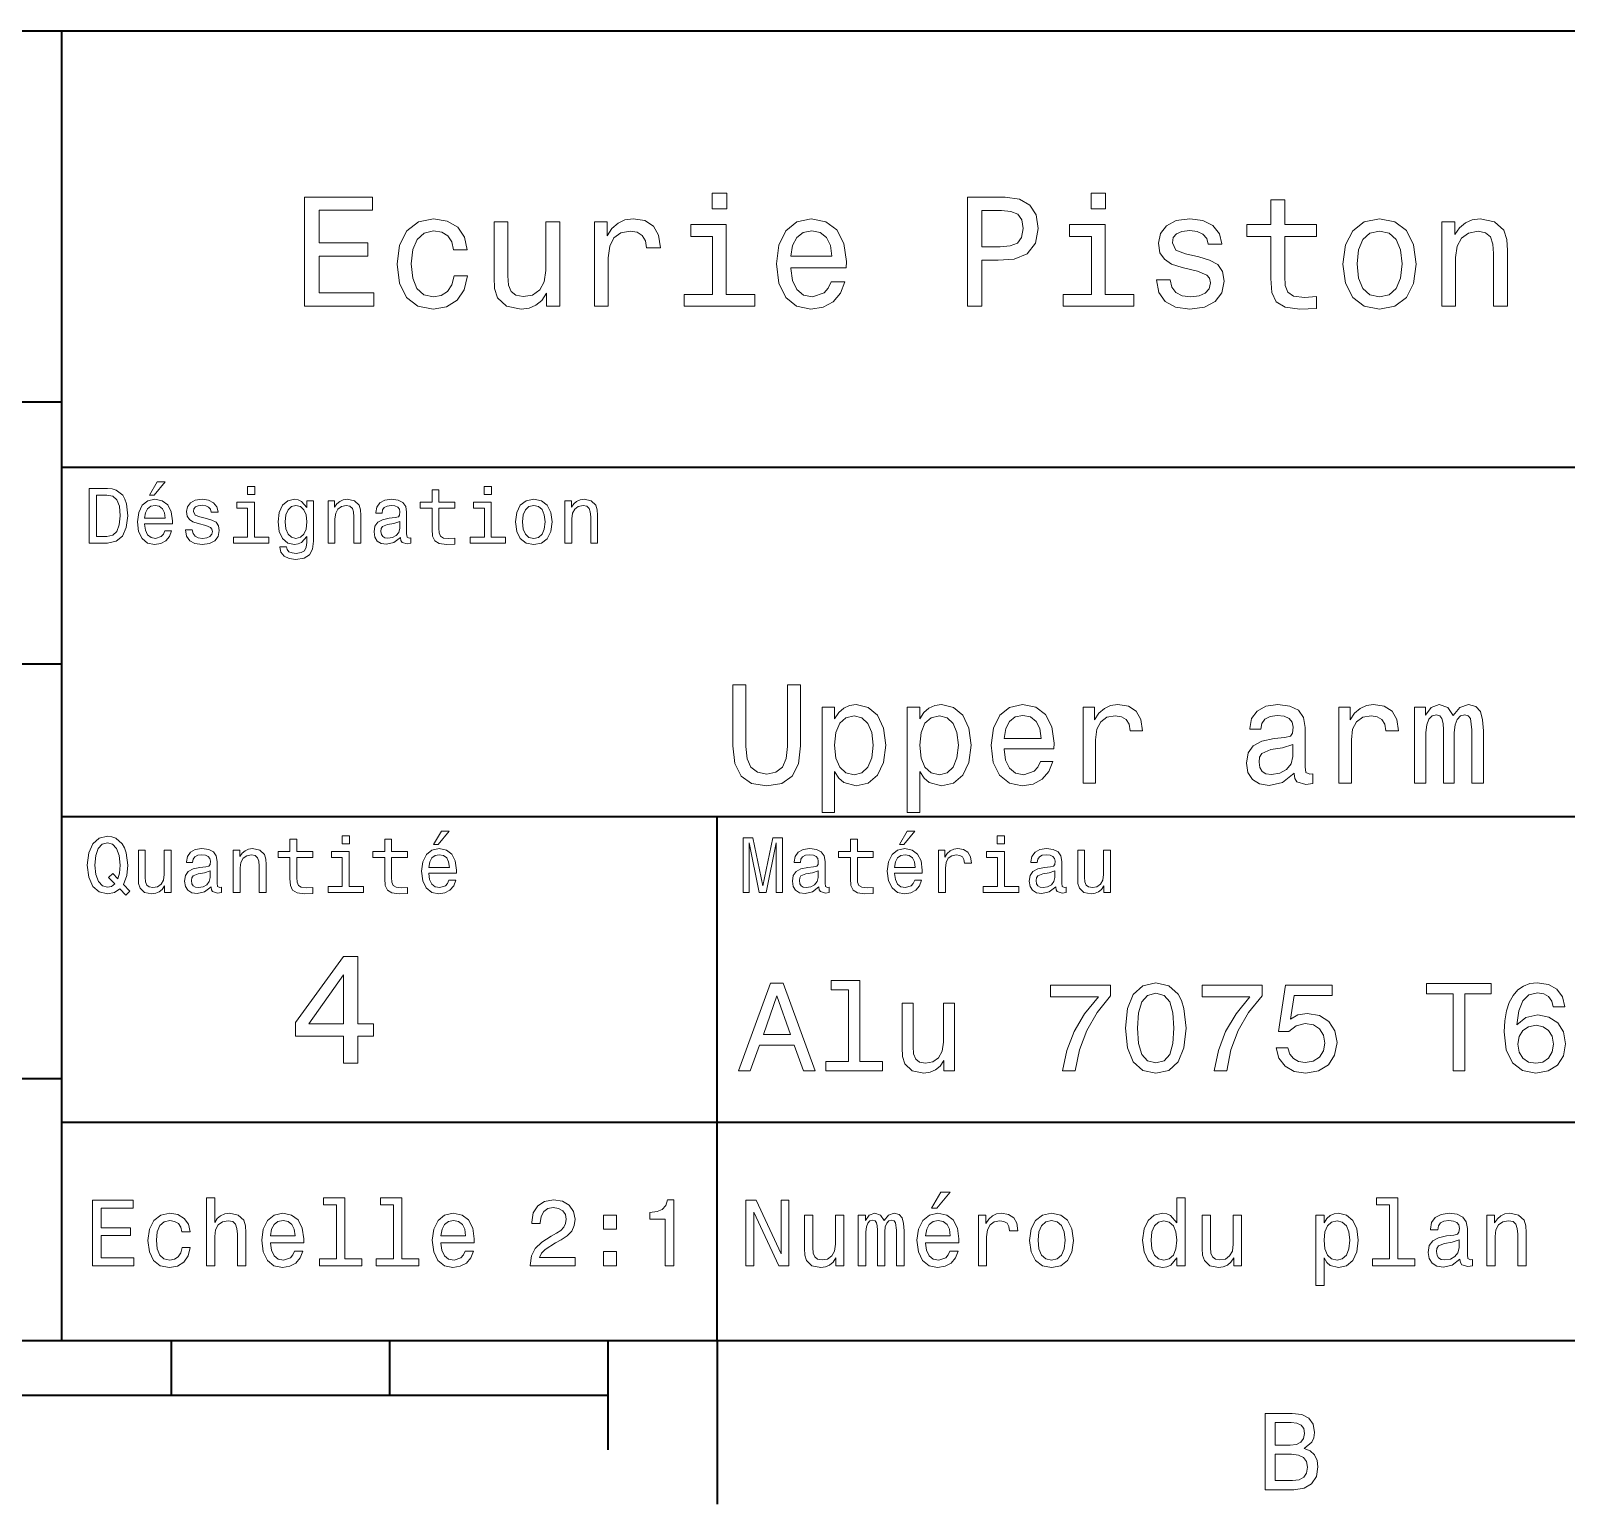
# Model space of a CAD drawing. Extents: x 0 to 420, y 0 to 297.
# Drawn here: x 283.6 to 353.9, y 2.5 to 70 of the extents above; entities that cross this region are included whole.
import ezdxf

# ---------------------------------------------------------------- set-up
doc = ezdxf.new("R2010")
doc.units = 0

msp = doc.modelspace()

# ---------------------------------------------------------------- linework, layer by layer
at = {"color": 7, "lineweight": 35}
for p, q in [((220, 70), (410, 70)), ((285, 10), (285, 70)), ((220, 53), (285, 53)), ((285, 50), (410, 50)), ((220, 41), (285, 41)), ((285, 34), (410, 34)), ((220, 22), (285, 22)), ((285, 20), (410, 20)), ((10, 10), (410, 10)), ((220, 10), (410, 10)), ((110, 7.5), (310, 7.5))]:
    msp.add_line(p, q, dxfattribs=at)
at = {"color": 7, "lineweight": 35, "ltscale": 0.35}
msp.add_line((315, 20), (315, 34), dxfattribs=at)
at = {"color": 7, "lineweight": 35, "ltscale": 0.25}
msp.add_line((315, 10), (315, 20), dxfattribs=at)
at = {"color": 7, "lineweight": 35, "ltscale": 0.0625}
for p, q in [((290, 10), (290, 7.5)), ((300, 10), (300, 7.5))]:
    msp.add_line(p, q, dxfattribs=at)
at = {"color": 7, "lineweight": 35, "ltscale": 0.125}
msp.add_line((310, 10), (310, 5), dxfattribs=at)
at = {"color": 7, "lineweight": 35, "ltscale": 0.1875}
msp.add_line((315, 10), (315, 2.5), dxfattribs=at)
at = {"color": 7, "lineweight": 13}
for points in [[(296.109497, 57.381123), (299.279541, 57.381123), (299.279541, 57.986309), (296.772339, 57.986309), (296.772339, 59.679394), (299.005768, 59.679394), (299.005768, 60.277374), (296.772339, 60.277374), (296.772339, 61.775936), (299.221893, 61.775936), (299.221893, 62.381123), (296.109497, 62.381123)], [(315.439484, 62.554031), (314.76944, 62.554031), (314.76944, 61.833572), (315.439484, 61.833572)], [(326.462524, 57.381123), (327.125366, 57.381123), (327.125366, 59.492073), (327.860229, 59.492073), (328.602295, 59.528095), (329.193085, 59.780258), (329.574921, 60.270172), (329.70462, 60.940201), (329.60376, 61.559795), (329.315552, 62.013687), (328.840057, 62.287464), (328.19165, 62.381123), (326.462524, 62.381123)], [(332.788177, 62.554031), (332.118164, 62.554031), (332.118164, 61.833572), (332.788177, 61.833572)], [(340.353027, 60.579971), (340.353027, 58.64193), (340.39624, 58.015129), (340.597992, 57.582851), (341.001434, 57.330688), (341.685883, 57.244236), (342.43515, 57.280258), (342.43515, 57.827808), (341.887604, 57.78458), (341.390503, 57.842216), (341.123932, 58.022331), (341.008636, 58.324928), (340.98703, 58.75), (340.98703, 60.579971), (342.43515, 60.579971), (342.43515, 61.120316), (340.98703, 61.120316), (340.98703, 62.251438), (340.353027, 62.251438), (340.353027, 61.120316), (339.257935, 61.120316), (339.257935, 60.579971)], [(302.932281, 59.967579), (303.559082, 59.967579), (303.429382, 60.543945), (303.119598, 60.997837), (302.636871, 61.278816), (302.010071, 61.386887), (301.318451, 61.242794), (300.792511, 60.839336), (300.46109, 60.183716), (300.345825, 59.304752), (300.453888, 58.432995), (300.778107, 57.78458), (301.289612, 57.381123), (301.988464, 57.244236), (302.608063, 57.352303), (303.09079, 57.6549), (303.42218, 58.130402), (303.566284, 58.764408), (302.96109, 58.764408), (302.853027, 58.36095), (302.651306, 58.058357), (302.363098, 57.871037), (302.010071, 57.8134), (301.570618, 57.907059), (301.253601, 58.195244), (301.059082, 58.663544), (300.994232, 59.326366), (301.059082, 59.974781), (301.260803, 60.443081), (301.585022, 60.731266), (302.010071, 60.83213), (302.384735, 60.767288), (302.66571, 60.601585), (302.853027, 60.327808)], [(307.788177, 61.25), (307.154175, 61.25), (307.154175, 59.016571), (307.082123, 58.497837), (306.873199, 58.123196), (306.548981, 57.892651), (306.123901, 57.820602), (305.785309, 57.878242), (305.569153, 58.051151), (305.446686, 58.346542), (305.417877, 58.764408), (305.417877, 61.25), (304.783875, 61.25), (304.783875, 58.706772), (304.805481, 58.195244), (304.942352, 57.770172), (305.360229, 57.381123), (306.030243, 57.244236), (306.390503, 57.294666), (306.700287, 57.424351), (306.966858, 57.647694), (307.182983, 57.971901), (307.182983, 57.381123), (307.788177, 57.381123)], [(309.380402, 57.381123), (310.014404, 57.381123), (310.014404, 59.592937), (310.079254, 60.12608), (310.273773, 60.507923), (310.59079, 60.738472), (311.015839, 60.817722), (311.332855, 60.767288), (311.570618, 60.623199), (311.714691, 60.378242), (311.765137, 60.046829), (312.406342, 60.046829), (312.319885, 60.630402), (312.082123, 61.048271), (311.685883, 61.30043), (311.145538, 61.386887), (310.778107, 61.32925), (310.46109, 61.185158), (310.180115, 60.940201), (309.956757, 60.608788), (309.956757, 61.25), (309.380402, 61.25)], [(318.371765, 59.131844), (320.907776, 59.131844), (320.914978, 59.427231), (320.799713, 60.255764), (320.482697, 60.875359), (319.978394, 61.25), (319.30835, 61.386887), (318.65274, 61.242794), (318.148407, 60.839336), (317.824219, 60.183716), (317.708923, 59.319164), (317.816986, 58.432995), (318.141205, 57.78458), (318.638336, 57.381123), (319.286743, 57.244236), (319.848694, 57.337894), (320.309784, 57.582851), (320.648407, 57.971901), (320.842926, 58.490631), (320.216125, 58.490631), (320.086456, 58.20245), (319.899139, 57.986309), (319.365997, 57.8134), (318.955322, 57.892651), (318.645538, 58.14481), (318.443787, 58.555473), (318.371765, 59.110229)], [(328.011536, 61.76873), (328.443787, 61.725502), (328.760803, 61.588615), (328.94812, 61.336452), (329.01297, 60.940201), (328.940918, 60.522331), (328.746399, 60.270172), (328.414978, 60.140488), (327.96109, 60.104465), (327.125366, 60.104465), (327.125366, 61.76873)], [(337.060516, 59.636166), (336.44812, 59.780258), (335.994232, 59.945965), (335.842926, 60.28458), (335.886169, 60.522331), (336.037476, 60.695244), (336.28241, 60.803314), (336.635437, 60.846542), (336.97406, 60.803314), (337.240631, 60.67363), (337.413544, 60.479107), (337.485596, 60.219738), (338.105194, 60.219738), (338.105194, 60.23415), (337.997131, 60.70245), (337.701721, 61.069885), (337.240631, 61.30043), (336.635437, 61.386887), (336.023041, 61.30043), (335.576355, 61.062679), (335.29538, 60.709652), (335.208923, 60.262966), (335.273773, 59.830688), (335.475494, 59.528095), (335.806915, 59.311958), (336.289612, 59.16066), (336.995667, 58.987751), (337.427948, 58.807636), (337.543213, 58.663544), (337.586456, 58.447407), (337.521606, 58.180836), (337.348694, 57.979107), (337.067719, 57.849422), (336.693085, 57.806194), (336.296814, 57.849422), (336.008636, 58.000721), (335.814117, 58.245674), (335.734863, 58.584293), (335.122467, 58.584293), (335.223328, 58.007923), (335.518738, 57.590057), (335.98703, 57.337894), (336.635437, 57.244236), (337.312683, 57.337894), (337.809814, 57.590057), (338.112396, 57.993515), (338.220459, 58.519451), (338.141205, 58.973343), (337.917877, 59.283138), (337.550415, 59.484871)], [(343.65274, 59.311958), (343.768005, 58.432995), (344.099426, 57.78458), (344.625366, 57.381123), (345.331421, 57.244236), (346.030273, 57.381123), (346.556213, 57.777374), (346.887604, 58.425793), (347.010101, 59.311958), (346.887604, 60.190922), (346.556213, 60.846542), (346.030273, 61.242794), (345.331421, 61.386887), (344.625366, 61.242794), (344.099426, 60.839336), (343.768005, 60.190922)], [(348.177246, 57.381123), (348.811249, 57.381123), (348.811249, 59.614552), (348.876099, 60.12608), (349.085022, 60.500717), (349.409241, 60.731266), (349.841492, 60.817722), (350.187317, 60.745674), (350.403473, 60.551151), (350.511536, 60.226944), (350.547546, 59.794666), (350.547546, 57.381123), (351.181549, 57.381123), (351.181549, 59.924351), (351.15274, 60.435879), (351.023071, 60.86095), (350.597992, 61.25), (349.93515, 61.386887), (349.567719, 61.336452), (349.257935, 61.199566), (348.991364, 60.969017), (348.78241, 60.659222), (348.78241, 61.25), (348.177246, 61.25)], [(315.417877, 57.914265), (315.417877, 61.120316), (313.789612, 61.120316), (313.789612, 60.579971), (314.783875, 60.579971), (314.783875, 57.914265), (313.48703, 57.914265), (313.48703, 57.381123), (316.729095, 57.381123), (316.729095, 57.914265)], [(318.371765, 59.664986), (318.451019, 60.162102), (318.645538, 60.529537), (318.940918, 60.75288), (319.329956, 60.83213), (319.711823, 60.75288), (320.007202, 60.529537), (320.187317, 60.162102), (320.252167, 59.664986)], [(332.766571, 57.914265), (332.766571, 61.120316), (331.138336, 61.120316), (331.138336, 60.579971), (332.132568, 60.579971), (332.132568, 57.914265), (330.835724, 57.914265), (330.835724, 57.381123), (334.07782, 57.381123), (334.07782, 57.914265)], [(344.301147, 59.319164), (344.365997, 59.967579), (344.567719, 60.435879), (344.891937, 60.72406), (345.331421, 60.824928), (345.763702, 60.72406), (346.087891, 60.443081), (346.289612, 59.967579), (346.361664, 59.319164), (346.289612, 58.663544), (346.087891, 58.188038), (345.763702, 57.899853), (345.331421, 57.806194), (344.891937, 57.899853), (344.567719, 58.188038), (344.365997, 58.663544)], [(289.004333, 48.728386), (289.216858, 48.728386), (289.71759, 49.340778), (289.364563, 49.340778)], [(287.080688, 49.030979), (286.248566, 49.030979), (286.248566, 46.530979), (287.080688, 46.530979), (287.473328, 46.610229), (287.765137, 46.851585), (287.945251, 47.244236), (288.010101, 47.780979), (287.952454, 48.328529), (287.880402, 48.544666), (287.779541, 48.717579), (287.487762, 48.951729), (287.296844, 49.009365)], [(287.055481, 48.731987), (287.329254, 48.677952), (287.516571, 48.512245), (287.628235, 48.216858), (287.664276, 47.780979), (287.624634, 47.359509), (287.51297, 47.064121), (287.322052, 46.887608), (287.055481, 46.829971), (286.583588, 46.829971), (286.583588, 48.731987)], [(288.784576, 47.406338), (290.052582, 47.406338), (290.056183, 47.554035), (289.998566, 47.9683), (289.840057, 48.278099), (289.587891, 48.465416), (289.252869, 48.533859), (288.925079, 48.461815), (288.672913, 48.260086), (288.510803, 47.932278), (288.453156, 47.5), (288.507202, 47.056915), (288.669312, 46.732708), (288.917877, 46.530979), (289.242065, 46.462536), (289.523041, 46.509365), (289.753601, 46.631844), (289.922913, 46.826366), (290.020172, 47.085735), (289.706787, 47.085735), (289.641937, 46.941643), (289.548279, 46.833572), (289.281708, 46.747116), (289.076355, 46.786743), (288.921478, 46.912823), (288.820618, 47.118156), (288.784576, 47.395531)], [(291.623199, 47.658501), (291.317017, 47.730545), (291.090057, 47.8134), (291.014404, 47.982708), (291.036011, 48.101585), (291.111664, 48.188038), (291.234161, 48.242073), (291.410675, 48.263687), (291.579956, 48.242073), (291.713257, 48.177231), (291.799713, 48.079971), (291.835724, 47.950287), (292.145538, 47.950287), (292.145538, 47.957493), (292.091492, 48.191643), (291.943817, 48.375359), (291.713257, 48.490635), (291.410675, 48.533859), (291.104462, 48.490635), (290.881134, 48.371758), (290.740631, 48.195244), (290.697418, 47.971901), (290.729828, 47.755764), (290.830688, 47.604465), (290.996399, 47.496399), (291.237762, 47.42075), (291.59079, 47.334293), (291.806915, 47.244236), (291.864563, 47.172188), (291.886169, 47.064121), (291.85376, 46.930836), (291.767303, 46.829971), (291.626801, 46.765129), (291.439484, 46.743515), (291.241364, 46.765129), (291.09726, 46.840778), (291, 46.963257), (290.960388, 47.132565), (290.654175, 47.132565), (290.70462, 46.844379), (290.852295, 46.635445), (291.086456, 46.509365), (291.410675, 46.462536), (291.749268, 46.509365), (291.997833, 46.635445), (292.149139, 46.837173), (292.203156, 47.100143), (292.163544, 47.327087), (292.05188, 47.481987), (291.868164, 47.582851)], [(293.824219, 49.117435), (293.489197, 49.117435), (293.489197, 48.757202), (293.824219, 48.757202)], [(296.518738, 46.617435), (296.518738, 48.465416), (296.216125, 48.465416), (296.216125, 48.152016), (295.96759, 48.4366), (295.816284, 48.508644), (295.646973, 48.533859), (295.34079, 48.461815), (295.103027, 48.260086), (294.94812, 47.935879), (294.894104, 47.5), (294.94812, 47.060516), (295.103027, 46.736309), (295.34079, 46.530979), (295.646973, 46.462536), (295.819885, 46.487751), (295.963989, 46.552593), (296.216125, 46.826366), (296.216125, 46.552593), (296.187317, 46.336456), (296.108063, 46.181557), (295.956787, 46.091499), (295.729828, 46.059078), (295.531708, 46.080692), (295.391205, 46.134727), (295.30835, 46.228386), (295.283142, 46.354465), (294.976959, 46.354465), (294.976959, 46.340057), (295.023773, 46.109509), (295.167877, 45.9366), (295.398407, 45.824928), (295.711823, 45.785301), (296.086456, 45.839336), (296.335022, 45.990635), (296.475494, 46.253601)], [(297.181549, 46.530979), (297.498566, 46.530979), (297.498566, 47.647694), (297.530975, 47.903458), (297.635437, 48.090778), (297.797546, 48.206051), (298.013702, 48.249279), (298.186584, 48.213257), (298.294678, 48.115993), (298.348694, 47.953888), (298.366699, 47.737751), (298.366699, 46.530979), (298.683716, 46.530979), (298.683716, 47.802593), (298.669312, 48.058357), (298.604462, 48.270893), (298.391937, 48.465416), (298.060516, 48.533859), (297.876801, 48.508644), (297.721893, 48.440201), (297.588623, 48.324928), (297.484161, 48.170029), (297.484161, 48.465416), (297.181549, 48.465416)], [(300.499268, 46.783142), (300.499268, 46.772335), (300.517303, 46.649857), (300.57132, 46.5634), (300.798279, 46.494957), (300.974792, 46.523773), (300.974792, 46.76873), (300.899139, 46.757923), (300.798279, 46.804756), (300.780273, 46.948845), (300.780273, 47.950287), (300.73703, 48.206051), (300.610962, 48.386166), (300.391205, 48.494236), (300.081421, 48.533859), (299.778809, 48.490635), (299.555481, 48.368156), (299.414978, 48.177231), (299.368164, 47.925072), (299.368164, 47.903458), (299.65274, 47.903458), (299.677948, 48.054756), (299.757202, 48.162823), (299.886902, 48.227665), (300.070618, 48.25288), (300.247131, 48.234871), (300.373199, 48.180836), (300.448853, 48.087173), (300.47406, 47.957493), (300.459656, 47.806194), (300.402008, 47.730545), (300.257935, 47.694523), (299.987762, 47.665707), (299.677948, 47.600864), (299.458221, 47.485592), (299.328522, 47.305473), (299.28891, 47.038906), (299.324921, 46.801151), (299.436584, 46.624638), (299.616699, 46.512966), (299.865265, 46.473343), (300.200287, 46.548992)], [(301.943817, 48.130402), (301.943817, 47.161381), (301.965424, 46.84798), (302.066284, 46.631844), (302.268005, 46.505764), (302.610229, 46.462536), (302.984863, 46.480545), (302.984863, 46.754322), (302.71109, 46.732708), (302.462524, 46.761528), (302.329254, 46.851585), (302.271606, 47.00288), (302.260803, 47.215416), (302.260803, 48.130402), (302.984863, 48.130402), (302.984863, 48.400574), (302.260803, 48.400574), (302.260803, 48.966137), (301.943817, 48.966137), (301.943817, 48.400574), (301.39624, 48.400574), (301.39624, 48.130402)], [(304.667145, 49.117435), (304.332123, 49.117435), (304.332123, 48.757202), (304.667145, 48.757202)], [(305.762238, 47.496399), (305.819885, 47.056915), (305.985596, 46.732708), (306.248566, 46.530979), (306.601593, 46.462536), (306.951019, 46.530979), (307.213989, 46.729107), (307.3797, 47.053314), (307.440918, 47.496399), (307.3797, 47.935879), (307.213989, 48.263687), (306.951019, 48.461815), (306.601593, 48.533859), (306.248566, 48.461815), (305.985596, 48.260086), (305.819885, 47.935879)], [(308.024506, 46.530979), (308.341492, 46.530979), (308.341492, 47.647694), (308.373932, 47.903458), (308.478394, 48.090778), (308.640503, 48.206051), (308.856628, 48.249279), (309.029541, 48.213257), (309.137604, 48.115993), (309.19165, 47.953888), (309.209656, 47.737751), (309.209656, 46.530979), (309.526672, 46.530979), (309.526672, 47.802593), (309.512238, 48.058357), (309.447418, 48.270893), (309.234863, 48.465416), (308.903473, 48.533859), (308.719727, 48.508644), (308.56485, 48.440201), (308.431549, 48.324928), (308.327087, 48.170029), (308.327087, 48.465416), (308.024506, 48.465416)], [(288.784576, 47.672909), (288.824219, 47.921471), (288.921478, 48.105186), (289.069153, 48.216858), (289.263702, 48.256485), (289.45462, 48.216858), (289.602295, 48.105186), (289.692352, 47.921471), (289.724792, 47.672909)], [(293.813416, 46.79755), (293.813416, 48.400574), (292.999268, 48.400574), (292.999268, 48.130402), (293.496399, 48.130402), (293.496399, 46.79755), (292.847992, 46.79755), (292.847992, 46.530979), (294.469025, 46.530979), (294.469025, 46.79755)], [(295.221893, 47.5), (295.254333, 47.820606), (295.351593, 48.058357), (295.502869, 48.198845), (295.70462, 48.249279), (295.917145, 48.198845), (296.075653, 48.058357), (296.172913, 47.820606), (296.208923, 47.5), (296.172913, 47.172188), (296.075653, 46.938038), (295.917145, 46.793949), (295.70462, 46.747116), (295.502869, 46.793949), (295.351593, 46.938038), (295.254333, 47.175793)], [(304.656342, 46.79755), (304.656342, 48.400574), (303.842224, 48.400574), (303.842224, 48.130402), (304.339325, 48.130402), (304.339325, 46.79755), (303.690918, 46.79755), (303.690918, 46.530979), (305.311951, 46.530979), (305.311951, 46.79755)], [(306.086456, 47.5), (306.118866, 47.824207), (306.219727, 48.058357), (306.381836, 48.20245), (306.601593, 48.25288), (306.817719, 48.20245), (306.979828, 48.061958), (307.080688, 47.824207), (307.11673, 47.5), (307.080688, 47.172188), (306.979828, 46.934437), (306.817719, 46.790344), (306.601593, 46.743515), (306.381836, 46.790344), (306.219727, 46.934437), (306.118866, 47.172188)], [(300.463257, 47.208214), (300.420044, 47.020893), (300.304749, 46.876801), (300.131836, 46.783142), (299.919312, 46.750721), (299.78241, 46.76873), (299.68515, 46.826366), (299.623932, 46.927231), (299.605896, 47.067722), (299.620331, 47.193802), (299.677948, 47.283859), (299.908508, 47.384727), (300.200287, 47.427952), (300.463257, 47.514408)], [(315.722626, 37.242073), (315.813416, 36.431557), (316.098724, 35.854465), (316.578552, 35.523773), (317.272339, 35.407059), (317.959656, 35.523773), (318.439484, 35.854465), (318.724792, 36.425072), (318.822052, 37.242073), (318.822052, 40.030258), (318.219025, 40.030258), (318.219025, 37.209652), (318.160675, 36.658501), (317.985596, 36.262966), (317.687347, 36.029537), (317.272339, 35.951729), (316.844391, 36.029537), (316.546112, 36.262966), (316.371063, 36.652016), (316.319183, 37.209652), (316.319183, 40.030258), (315.722626, 40.030258)], [(320.371765, 38.474064), (320.371765, 39.012245), (319.801178, 39.012245), (319.801178, 34.181557), (320.371765, 34.181557), (320.371765, 36.061958), (320.572784, 35.757202), (320.799713, 35.556194), (321.370331, 35.407059), (321.915009, 35.530258), (322.342957, 35.899857), (322.621765, 36.483429), (322.725525, 37.274494), (322.621765, 38.059078), (322.342957, 38.642651), (321.915009, 39.005764), (321.370331, 39.135445), (321.059082, 39.096542), (320.793243, 38.973343), (320.566284, 38.76585)], [(324.275238, 38.474064), (324.275238, 39.012245), (323.70462, 39.012245), (323.70462, 34.181557), (324.275238, 34.181557), (324.275238, 36.061958), (324.476227, 35.757202), (324.703186, 35.556194), (325.273804, 35.407059), (325.818451, 35.530258), (326.246399, 35.899857), (326.525238, 36.483429), (326.628967, 37.274494), (326.525238, 38.059078), (326.246399, 38.642651), (325.818451, 39.005764), (325.273804, 39.135445), (324.962555, 39.096542), (324.696686, 38.973343), (324.469757, 38.76585)], [(328.139771, 37.105907), (330.422211, 37.105907), (330.42868, 37.371758), (330.324951, 38.117435), (330.039642, 38.675072), (329.585754, 39.012245), (328.982727, 39.135445), (328.39267, 39.005764), (327.938782, 38.642651), (327.646973, 38.052593), (327.543243, 37.274494), (327.640503, 36.476944), (327.932281, 35.893372), (328.3797, 35.530258), (328.963257, 35.407059), (329.469025, 35.491352), (329.884033, 35.711815), (330.188782, 36.061958), (330.363831, 36.528816), (329.799713, 36.528816), (329.683014, 36.269451), (329.514435, 36.074928), (329.034607, 35.919308), (328.665009, 35.990631), (328.386169, 36.217579), (328.20462, 36.587173), (328.139771, 37.086452)], [(331.757935, 35.530258), (332.328552, 35.530258), (332.328552, 37.520893), (332.386902, 38.000721), (332.561981, 38.344379), (332.84729, 38.551872), (333.229828, 38.623199), (333.515137, 38.577808), (333.729126, 38.448124), (333.858795, 38.227665), (333.904205, 37.929394), (334.481293, 37.929394), (334.403473, 38.454609), (334.189484, 38.830692), (333.832855, 39.057636), (333.346558, 39.135445), (333.015869, 39.083572), (332.73056, 38.953888), (332.477692, 38.733429), (332.276672, 38.435158), (332.276672, 39.012245), (331.757935, 39.012245)], [(341.419312, 35.98415), (341.419312, 35.964695), (341.451752, 35.744236), (341.549011, 35.588615), (341.95752, 35.465416), (342.275238, 35.517288), (342.275238, 35.958214), (342.139069, 35.938759), (341.95752, 36.023052), (341.925079, 36.282421), (341.925079, 38.085014), (341.84729, 38.545387), (341.620331, 38.869595), (341.224792, 39.064121), (340.667175, 39.135445), (340.122498, 39.057636), (339.720459, 38.837173), (339.46759, 38.493515), (339.383301, 38.039623), (339.383301, 38.000721), (339.895538, 38.000721), (339.940948, 38.273052), (340.083588, 38.467579), (340.317017, 38.584293), (340.647705, 38.629681), (340.965424, 38.59726), (341.192383, 38.5), (341.328552, 38.331409), (341.373932, 38.09798), (341.347992, 37.825645), (341.244263, 37.68948), (340.984894, 37.624638), (340.498566, 37.572765), (339.940948, 37.456051), (339.54541, 37.248558), (339.311981, 36.924351), (339.240662, 36.444523), (339.305481, 36.016571), (339.5065, 35.698845), (339.830688, 35.497837), (340.278107, 35.426514), (340.881134, 35.562679)], [(343.468323, 35.530258), (344.03891, 35.530258), (344.03891, 37.520893), (344.09729, 38.000721), (344.272339, 38.344379), (344.557648, 38.551872), (344.940216, 38.623199), (345.225525, 38.577808), (345.439484, 38.448124), (345.569183, 38.227665), (345.614563, 37.929394), (346.19165, 37.929394), (346.113831, 38.454609), (345.899872, 38.830692), (345.543243, 39.057636), (345.056915, 39.135445), (344.726227, 39.083572), (344.440948, 38.953888), (344.188049, 38.733429), (343.98703, 38.435158), (343.98703, 39.012245), (343.468323, 39.012245)], [(346.930847, 35.530258), (347.456055, 35.530258), (347.456055, 37.858067), (347.488495, 38.208214), (347.585754, 38.461094), (347.734894, 38.610229), (347.929413, 38.668587), (348.085022, 38.616714), (348.188782, 38.48703), (348.240662, 38.266571), (348.260101, 37.974781), (348.260101, 35.530258), (348.752899, 35.530258), (348.752899, 37.858067), (348.785309, 38.201729), (348.882568, 38.454609), (349.038208, 38.610229), (349.232727, 38.668587), (349.388336, 38.616714), (349.492096, 38.48703), (349.556915, 37.974781), (349.556915, 35.530258), (350.082153, 35.530258), (350.082153, 37.935879), (350.049713, 38.435158), (349.945984, 38.817722), (349.738495, 39.051151), (349.401306, 39.135445), (349.005768, 39.005764), (348.701019, 38.629681), (348.461121, 38.999279), (348.059082, 39.135445), (347.689484, 39.005764), (347.436615, 38.642651), (347.436615, 39.012245), (346.930847, 39.012245)], [(321.273071, 35.919308), (320.890503, 36.003601), (320.611694, 36.262966), (320.436615, 36.684437), (320.378265, 37.274494), (320.436615, 37.858067), (320.611694, 38.279537), (320.890503, 38.532421), (321.273071, 38.623199), (321.623199, 38.532421), (321.902039, 38.273052), (322.077087, 37.851585), (322.141937, 37.274494), (322.077087, 36.690922), (321.902039, 36.262966), (321.623199, 36.003601)], [(325.176514, 35.919308), (324.793945, 36.003601), (324.515137, 36.262966), (324.340057, 36.684437), (324.281708, 37.274494), (324.340057, 37.858067), (324.515137, 38.279537), (324.793945, 38.532421), (325.176514, 38.623199), (325.526672, 38.532421), (325.805481, 38.273052), (325.98056, 37.851585), (326.04541, 37.274494), (325.98056, 36.690922), (325.805481, 36.262966), (325.526672, 36.003601)], [(328.139771, 37.585735), (328.211121, 38.033138), (328.386169, 38.363831), (328.652039, 38.564842), (329.002167, 38.636166), (329.345825, 38.564842), (329.611694, 38.363831), (329.773773, 38.033138), (329.832153, 37.585735)], [(341.354492, 36.749279), (341.276672, 36.412102), (341.069183, 36.152737), (340.757935, 35.98415), (340.375366, 35.925793), (340.128967, 35.958214), (339.953918, 36.061958), (339.843689, 36.243515), (339.811249, 36.496395), (339.837189, 36.723343), (339.940948, 36.885445), (340.355927, 37.067001), (340.881134, 37.14481), (341.354492, 37.30043)], [(287.642639, 30.685879), (287.916412, 30.401297), (288.107361, 30.592218), (287.811951, 30.894812), (287.963257, 31.305475), (288.010101, 31.780979), (287.94165, 32.339336), (287.862396, 32.56628), (287.757935, 32.753601), (287.462524, 33.009365), (287.28241, 33.074207), (287.08429, 33.099422), (286.702454, 33.009365), (286.410675, 32.757202), (286.223358, 32.342937), (286.158508, 31.780979), (286.223358, 31.219019), (286.407074, 30.804754), (286.698853, 30.54899), (287.08429, 30.462536), (287.397705, 30.520172)], [(298.161377, 33.117435), (297.826355, 33.117435), (297.826355, 32.757202), (298.161377, 32.757202)], [(302.015839, 32.728386), (302.228394, 32.728386), (302.729095, 33.340778), (302.376068, 33.340778)], [(323.341492, 32.728386), (323.554047, 32.728386), (324.054749, 33.340778), (323.701721, 33.340778)], [(328.161377, 33.117435), (327.826355, 33.117435), (327.826355, 32.757202), (328.161377, 32.757202)], [(287.41571, 30.916426), (287.260803, 30.801151), (287.08429, 30.765129), (286.850159, 30.829971), (286.666412, 31.024494), (286.543945, 31.341497), (286.504333, 31.780979), (286.543945, 32.216858), (286.662811, 32.537464), (286.846527, 32.731987), (287.08429, 32.80043), (287.318451, 32.731987), (287.502167, 32.533859), (287.621033, 32.213257), (287.664276, 31.780979), (287.631836, 31.40634), (287.563416, 31.150576), (287.329254, 31.395533), (287.134735, 31.211815)], [(289.998566, 32.465416), (289.681549, 32.465416), (289.681549, 31.348703), (289.645538, 31.089336), (289.541077, 30.902016), (289.378967, 30.786743), (289.166412, 30.750719), (288.997131, 30.779539), (288.889038, 30.865993), (288.82782, 31.013687), (288.813416, 31.222622), (288.813416, 32.465416), (288.496399, 32.465416), (288.496399, 31.193804), (288.507202, 30.93804), (288.575653, 30.725504), (288.784576, 30.530979), (289.119598, 30.462536), (289.299713, 30.487751), (289.45462, 30.552593), (289.587891, 30.664265), (289.695953, 30.826368), (289.695953, 30.530979), (289.998566, 30.530979)], [(291.824921, 30.78314), (291.824921, 30.772333), (291.842926, 30.649855), (291.896973, 30.5634), (292.123932, 30.494957), (292.300446, 30.523775), (292.300446, 30.768732), (292.224792, 30.757925), (292.123932, 30.804754), (292.105896, 30.948847), (292.105896, 31.950287), (292.062683, 32.206051), (291.936584, 32.386166), (291.716858, 32.494236), (291.407074, 32.533859), (291.104462, 32.490635), (290.881134, 32.368156), (290.740631, 32.177231), (290.693817, 31.925072), (290.693817, 31.903458), (290.978394, 31.903458), (291.003601, 32.054756), (291.082855, 32.162823), (291.212524, 32.227665), (291.39624, 32.25288), (291.572754, 32.234871), (291.698853, 32.180836), (291.774506, 32.087173), (291.799713, 31.957493), (291.785309, 31.806194), (291.727661, 31.730547), (291.583588, 31.694523), (291.313416, 31.665705), (291.003601, 31.600864), (290.783875, 31.48559), (290.654175, 31.305475), (290.614563, 31.038904), (290.650574, 30.801151), (290.762238, 30.62464), (290.942352, 30.512968), (291.190918, 30.473343), (291.52594, 30.54899)], [(292.844391, 30.530979), (293.161377, 30.530979), (293.161377, 31.647694), (293.193817, 31.903458), (293.298279, 32.090778), (293.460388, 32.206051), (293.676514, 32.249279), (293.849426, 32.213257), (293.957489, 32.115993), (294.011536, 31.95389), (294.029541, 31.737751), (294.029541, 30.530979), (294.346558, 30.530979), (294.346558, 31.802593), (294.332123, 32.058357), (294.267303, 32.270893), (294.054749, 32.465416), (293.723358, 32.533859), (293.539612, 32.508644), (293.384735, 32.440201), (293.251434, 32.324928), (293.146973, 32.170029), (293.146973, 32.465416), (292.844391, 32.465416)], [(295.438049, 32.130402), (295.438049, 31.161383), (295.459656, 30.847982), (295.560516, 30.631844), (295.762238, 30.505762), (296.104462, 30.462536), (296.479095, 30.480547), (296.479095, 30.754322), (296.205322, 30.732708), (295.956787, 30.761526), (295.823486, 30.851583), (295.765839, 31.002882), (295.755035, 31.215418), (295.755035, 32.130402), (296.479095, 32.130402), (296.479095, 32.400574), (295.755035, 32.400574), (295.755035, 32.966137), (295.438049, 32.966137), (295.438049, 32.400574), (294.890503, 32.400574), (294.890503, 32.130402)], [(298.150574, 30.79755), (298.150574, 32.400574), (297.336456, 32.400574), (297.336456, 32.130402), (297.833588, 32.130402), (297.833588, 30.79755), (297.18515, 30.79755), (297.18515, 30.530979), (298.806183, 30.530979), (298.806183, 30.79755)], [(299.775208, 32.130402), (299.775208, 31.161383), (299.796814, 30.847982), (299.897705, 30.631844), (300.099426, 30.505762), (300.44165, 30.462536), (300.816284, 30.480547), (300.816284, 30.754322), (300.542511, 30.732708), (300.293945, 30.761526), (300.160675, 30.851583), (300.103027, 31.002882), (300.092224, 31.215418), (300.092224, 32.130402), (300.816284, 32.130402), (300.816284, 32.400574), (300.092224, 32.400574), (300.092224, 32.966137), (299.775208, 32.966137), (299.775208, 32.400574), (299.227661, 32.400574), (299.227661, 32.130402)], [(301.796112, 31.40634), (303.064117, 31.40634), (303.067719, 31.554033), (303.010071, 31.9683), (302.851593, 32.278099), (302.599426, 32.465416), (302.264404, 32.533859), (301.936584, 32.461815), (301.684448, 32.260086), (301.522339, 31.932276), (301.464691, 31.5), (301.518738, 31.056915), (301.680847, 30.732708), (301.929382, 30.530979), (302.253601, 30.462536), (302.534576, 30.509365), (302.765137, 30.631844), (302.934448, 30.826368), (303.031708, 31.085733), (302.718292, 31.085733), (302.653442, 30.941643), (302.559784, 30.833572), (302.293213, 30.747118), (302.087891, 30.786743), (301.932983, 30.912823), (301.832123, 31.118155), (301.796112, 31.395533)], [(316.183716, 30.530979), (316.46109, 30.530979), (316.46109, 32.80043), (316.929382, 30.530979), (317.239197, 30.530979), (317.703888, 32.80043), (317.703888, 30.530979), (317.984863, 30.530979), (317.984863, 33.030979), (317.54538, 33.030979), (317.08429, 30.826368), (316.626801, 33.030979), (316.183716, 33.030979)], [(319.656342, 30.78314), (319.656342, 30.772333), (319.674347, 30.649855), (319.728394, 30.5634), (319.955322, 30.494957), (320.131836, 30.523775), (320.131836, 30.768732), (320.056183, 30.757925), (319.955322, 30.804754), (319.937317, 30.948847), (319.937317, 31.950287), (319.894104, 32.206051), (319.768005, 32.386166), (319.548279, 32.494236), (319.238464, 32.533859), (318.935883, 32.490635), (318.712524, 32.368156), (318.572052, 32.177231), (318.525208, 31.925072), (318.525208, 31.903458), (318.809784, 31.903458), (318.835022, 32.054756), (318.914276, 32.162823), (319.043945, 32.227665), (319.227661, 32.25288), (319.404175, 32.234871), (319.530273, 32.180836), (319.605896, 32.087173), (319.631134, 31.957493), (319.61673, 31.806194), (319.559082, 31.730547), (319.414978, 31.694523), (319.144806, 31.665705), (318.835022, 31.600864), (318.615265, 31.48559), (318.485596, 31.305475), (318.445953, 31.038904), (318.481995, 30.801151), (318.593658, 30.62464), (318.773773, 30.512968), (319.022339, 30.473343), (319.357361, 30.54899)], [(321.100861, 32.130402), (321.100861, 31.161383), (321.122467, 30.847982), (321.223328, 30.631844), (321.425079, 30.505762), (321.767303, 30.462536), (322.141937, 30.480547), (322.141937, 30.754322), (321.868164, 30.732708), (321.619598, 30.761526), (321.486298, 30.851583), (321.42868, 31.002882), (321.417877, 31.215418), (321.417877, 32.130402), (322.141937, 32.130402), (322.141937, 32.400574), (321.417877, 32.400574), (321.417877, 32.966137), (321.100861, 32.966137), (321.100861, 32.400574), (320.553314, 32.400574), (320.553314, 32.130402)], [(323.121765, 31.40634), (324.389771, 31.40634), (324.393372, 31.554033), (324.335724, 31.9683), (324.177246, 32.278099), (323.925079, 32.465416), (323.590057, 32.533859), (323.262238, 32.461815), (323.010101, 32.260086), (322.847992, 31.932276), (322.790344, 31.5), (322.844391, 31.056915), (323.00647, 30.732708), (323.255035, 30.530979), (323.579254, 30.462536), (323.860229, 30.509365), (324.09079, 30.631844), (324.260101, 30.826368), (324.357361, 31.085733), (324.043945, 31.085733), (323.979095, 30.941643), (323.885437, 30.833572), (323.618866, 30.747118), (323.413544, 30.786743), (323.258636, 30.912823), (323.157776, 31.118155), (323.121765, 31.395533)], [(325.131836, 30.530979), (325.448853, 30.530979), (325.448853, 31.636887), (325.481262, 31.903458), (325.578522, 32.094379), (325.73703, 32.209652), (325.949554, 32.249279), (326.108063, 32.224064), (326.226959, 32.152016), (326.298981, 32.029537), (326.324219, 31.863832), (326.644806, 31.863832), (326.601593, 32.155621), (326.482697, 32.364552), (326.284576, 32.490635), (326.014404, 32.533859), (325.830688, 32.505043), (325.67218, 32.432995), (325.531708, 32.310516), (325.420044, 32.144814), (325.420044, 32.465416), (325.131836, 32.465416)], [(328.150574, 30.79755), (328.150574, 32.400574), (327.336456, 32.400574), (327.336456, 32.130402), (327.833588, 32.130402), (327.833588, 30.79755), (327.18515, 30.79755), (327.18515, 30.530979), (328.806183, 30.530979), (328.806183, 30.79755)], [(330.499268, 30.78314), (330.499268, 30.772333), (330.517303, 30.649855), (330.57132, 30.5634), (330.798279, 30.494957), (330.974792, 30.523775), (330.974792, 30.768732), (330.899139, 30.757925), (330.798279, 30.804754), (330.780273, 30.948847), (330.780273, 31.950287), (330.73703, 32.206051), (330.610962, 32.386166), (330.391205, 32.494236), (330.081421, 32.533859), (329.778809, 32.490635), (329.555481, 32.368156), (329.414978, 32.177231), (329.368164, 31.925072), (329.368164, 31.903458), (329.65274, 31.903458), (329.677948, 32.054756), (329.757202, 32.162823), (329.886902, 32.227665), (330.070618, 32.25288), (330.247131, 32.234871), (330.373199, 32.180836), (330.448853, 32.087173), (330.47406, 31.957493), (330.459656, 31.806194), (330.402008, 31.730547), (330.257935, 31.694523), (329.987762, 31.665705), (329.677948, 31.600864), (329.458221, 31.48559), (329.328522, 31.305475), (329.28891, 31.038904), (329.324921, 30.801151), (329.436584, 30.62464), (329.616699, 30.512968), (329.865265, 30.473343), (330.200287, 30.54899)], [(333.010071, 32.465416), (332.693085, 32.465416), (332.693085, 31.348703), (332.657074, 31.089336), (332.552582, 30.902016), (332.390503, 30.786743), (332.177948, 30.750719), (332.008636, 30.779539), (331.900574, 30.865993), (331.839325, 31.013687), (331.824921, 31.222622), (331.824921, 32.465416), (331.507935, 32.465416), (331.507935, 31.193804), (331.518738, 30.93804), (331.587189, 30.725504), (331.796112, 30.530979), (332.131134, 30.462536), (332.311249, 30.487751), (332.466125, 30.552593), (332.599426, 30.664265), (332.707489, 30.826368), (332.707489, 30.530979), (333.010071, 30.530979)], [(301.796112, 31.672911), (301.835724, 31.921469), (301.932983, 32.105186), (302.080688, 32.216858), (302.275208, 32.256485), (302.466125, 32.216858), (302.613831, 32.105186), (302.703888, 31.921469), (302.736298, 31.672911)], [(323.121765, 31.672911), (323.161377, 31.921469), (323.258636, 32.105186), (323.406342, 32.216858), (323.600861, 32.256485), (323.791779, 32.216858), (323.939484, 32.105186), (324.029541, 31.921469), (324.061951, 31.672911)], [(291.78891, 31.208212), (291.745667, 31.020893), (291.630402, 30.876801), (291.457489, 30.78314), (291.244965, 30.750719), (291.108063, 30.768732), (291.010803, 30.826368), (290.949554, 30.927233), (290.931549, 31.067722), (290.945953, 31.193804), (291.003601, 31.283861), (291.234161, 31.384726), (291.52594, 31.427954), (291.78891, 31.514408)], [(319.620331, 31.208212), (319.577087, 31.020893), (319.461823, 30.876801), (319.28891, 30.78314), (319.076355, 30.750719), (318.939484, 30.768732), (318.842224, 30.826368), (318.780975, 30.927233), (318.76297, 31.067722), (318.777374, 31.193804), (318.835022, 31.283861), (319.065552, 31.384726), (319.357361, 31.427954), (319.620331, 31.514408)], [(330.463257, 31.208212), (330.420044, 31.020893), (330.304749, 30.876801), (330.131836, 30.78314), (329.919312, 30.750719), (329.78241, 30.768732), (329.68515, 30.826368), (329.623932, 30.927233), (329.605896, 31.067722), (329.620331, 31.193804), (329.677948, 31.283861), (329.908508, 31.384726), (330.200287, 31.427954), (330.463257, 31.514408)], [(297.896271, 22.700289), (298.544678, 22.700289), (298.544678, 23.939482), (299.257935, 23.939482), (299.257935, 24.51585), (298.544678, 24.51585), (298.544678, 27.59222), (297.889069, 27.59222), (295.698853, 24.573488), (295.698853, 23.939482), (297.896271, 23.939482)], [(296.304047, 24.51585), (297.896271, 26.756485), (297.896271, 24.51585)], [(315.982697, 22.360231), (316.51297, 22.360231), (316.933716, 23.536024), (318.530273, 23.536024), (318.951019, 22.360231), (319.492798, 22.360231), (318.028809, 26.365995), (317.440918, 26.365995)], [(321.020172, 26.072046), (321.020172, 22.786745), (319.976959, 22.786745), (319.976959, 22.360231), (322.56485, 22.360231), (322.56485, 22.786745), (321.527374, 22.786745), (321.527374, 26.49856), (320.224792, 26.49856), (320.224792, 26.072046)], [(330.812683, 22.360231), (331.394806, 22.360231), (331.585022, 23.311239), (331.919312, 24.198849), (332.391937, 25.023056), (333.008636, 25.795389), (333.008636, 26.273777), (330.265137, 26.273777), (330.265137, 25.749281), (332.455322, 25.749281), (331.82132, 24.971182), (331.342926, 24.158503), (331.008636, 23.293949)], [(333.694519, 24.314121), (333.780975, 23.409224), (334.05188, 22.763689), (334.484161, 22.371759), (335.083588, 22.244957), (335.677246, 22.371759), (336.109497, 22.763689), (336.374634, 23.409224), (336.466858, 24.314121), (336.374634, 25.213257), (336.265137, 25.570606), (336.109497, 25.864553), (335.677246, 26.256485), (335.083588, 26.38905), (334.484161, 26.256485), (334.05188, 25.858791), (333.780975, 25.213257)], [(337.752167, 22.360231), (338.33429, 22.360231), (338.524506, 23.311239), (338.858795, 24.198849), (339.331421, 25.023056), (339.94812, 25.795389), (339.94812, 26.273777), (337.20462, 26.273777), (337.20462, 25.749281), (339.394806, 25.749281), (338.760803, 24.971182), (338.28241, 24.158503), (337.94812, 23.293949)], [(340.593658, 23.40346), (340.720459, 22.930836), (341.002869, 22.56196), (341.417877, 22.331413), (341.94812, 22.244957), (342.530273, 22.348703), (342.985596, 22.631124), (343.273773, 23.080692), (343.38327, 23.657061), (343.285309, 24.193085), (343.008636, 24.613834), (342.576355, 24.884727), (342.017303, 24.98271), (341.585022, 24.913546), (341.250732, 24.723343), (341.412109, 25.801153), (343.164276, 25.801153), (343.164276, 26.273777), (341.02594, 26.273777), (340.708923, 24.152739), (341.170013, 24.152739), (341.504333, 24.423632), (341.930847, 24.521614), (342.299713, 24.458214), (342.582123, 24.273777), (342.760803, 23.991356), (342.824219, 23.628242), (342.760803, 23.265131), (342.576355, 22.98271), (342.293945, 22.804035), (341.930847, 22.740635), (341.625366, 22.780981), (341.389038, 22.913546), (341.216125, 23.121038), (341.129669, 23.40346)], [(348.697388, 22.360231), (349.227661, 22.360231), (349.227661, 25.876081), (350.438049, 25.876081), (350.438049, 26.360231), (347.481262, 26.360231), (347.481262, 25.876081), (348.697388, 25.876081)], [(353.815552, 25.282421), (353.706055, 25.749281), (353.452454, 26.095102), (353.060516, 26.314121), (352.553314, 26.38905), (352.213257, 26.348703), (351.919312, 26.239193), (351.659943, 26.06052), (351.440918, 25.806917), (351.268005, 25.489914), (351.141205, 25.103746), (351.060516, 24.648417), (351.037476, 24.135448), (351.129669, 23.317003), (351.412109, 22.723343), (351.867432, 22.365995), (352.489899, 22.244957), (353.048981, 22.348703), (353.475494, 22.619596), (353.752167, 23.04611), (353.850128, 23.587896), (353.752167, 24.135448), (353.48703, 24.556196), (353.07782, 24.821327), (352.570618, 24.913546), (352.023041, 24.798271), (351.613831, 24.469742), (351.700287, 25.103746), (351.884735, 25.559078), (352.167145, 25.829971), (352.559082, 25.922192), (352.84726, 25.876081), (353.066284, 25.755043), (353.210388, 25.553314), (353.285309, 25.282421)], [(317.118164, 24.025938), (317.734863, 25.789627), (318.351593, 24.025938)], [(325.867432, 25.455332), (325.360229, 25.455332), (325.360229, 23.668589), (325.302582, 23.253603), (325.135437, 22.953892), (324.876068, 22.769453), (324.536011, 22.711817), (324.265137, 22.757925), (324.092224, 22.896254), (323.994232, 23.132566), (323.971191, 23.46686), (323.971191, 25.455332), (323.463989, 25.455332), (323.463989, 23.42075), (323.481262, 23.011528), (323.59079, 22.671471), (323.925079, 22.360231), (324.46109, 22.250721), (324.749268, 22.291067), (324.997131, 22.394814), (325.210388, 22.573488), (325.383301, 22.832853), (325.383301, 22.360231), (325.867432, 22.360231)], [(334.247833, 24.314121), (334.293945, 25.011528), (334.438049, 25.51297), (334.697418, 25.806917), (335.083588, 25.910664), (335.463989, 25.806917), (335.723328, 25.51297), (335.867432, 25.011528), (335.913544, 24.314121), (335.867432, 23.610952), (335.723328, 23.10951), (335.463989, 22.815563), (335.083588, 22.717581), (334.697418, 22.815563), (334.438049, 23.10951), (334.293945, 23.610952)], [(353.291077, 23.582134), (353.227661, 23.219021), (353.066284, 22.942364), (352.806915, 22.757925), (352.484131, 22.700289), (352.144104, 22.757925), (351.884735, 22.9366), (351.71759, 23.213257), (351.66571, 23.57637), (351.723328, 23.933718), (351.884735, 24.204613), (352.149841, 24.377522), (352.507202, 24.440924), (352.818451, 24.377522), (353.066284, 24.210375), (353.227661, 23.939482)], [(286.393372, 13.428675), (288.29538, 13.428675), (288.29538, 13.791787), (286.791077, 13.791787), (286.791077, 14.807637), (288.131134, 14.807637), (288.131134, 15.166427), (286.791077, 15.166427), (286.791077, 16.065563), (288.260803, 16.065563), (288.260803, 16.428675), (286.393372, 16.428675)], [(291.610962, 13.428675), (291.991364, 13.428675), (291.991364, 14.768732), (292.030273, 15.075649), (292.155609, 15.300432), (292.350159, 15.438761), (292.609497, 15.490635), (292.817017, 15.447407), (292.946686, 15.330692), (293.011536, 15.136168), (293.033142, 14.876801), (293.033142, 13.428675), (293.413544, 13.428675), (293.413544, 14.954612), (293.39624, 15.261528), (293.318451, 15.516571), (293.063416, 15.75), (292.66571, 15.832133), (292.449554, 15.801874), (292.263702, 15.719741), (292.108063, 15.590058), (291.991364, 15.412825), (291.991364, 16.532421), (291.610962, 16.532421)], [(297.572052, 16.212536), (297.572052, 13.748559), (296.789612, 13.748559), (296.789612, 13.428675), (298.73056, 13.428675), (298.73056, 13.748559), (297.952454, 13.748559), (297.952454, 16.532421), (296.975494, 16.532421), (296.975494, 16.212536)], [(300.174347, 16.212536), (300.174347, 13.748559), (299.391937, 13.748559), (299.391937, 13.428675), (301.332855, 13.428675), (301.332855, 13.748559), (300.554749, 13.748559), (300.554749, 16.532421), (299.57782, 16.532421), (299.57782, 16.212536)], [(306.439484, 13.428675), (308.501434, 13.428675), (308.501434, 13.800432), (306.871765, 13.800432), (306.962524, 14.003603), (307.118134, 14.172191), (307.597961, 14.479107), (307.853027, 14.60879), (308.138306, 14.794669), (308.341492, 15.010807), (308.458191, 15.26585), (308.501434, 15.555476), (308.427948, 15.918589), (308.224762, 16.203892), (307.913544, 16.385447), (307.511505, 16.450289), (307.096527, 16.376802), (306.780975, 16.173632), (306.577789, 15.849424), (306.508636, 15.421471), (306.508636, 15.360951), (306.902008, 15.360951), (306.902008, 15.395534), (306.940918, 15.689482), (307.057617, 15.905621), (307.2435, 16.043949), (307.489899, 16.091499), (307.740631, 16.048271), (307.926514, 15.940203), (308.047546, 15.771614), (308.090759, 15.559799), (308.060516, 15.360951), (307.978394, 15.192364), (307.840057, 15.045389), (307.649841, 14.915707), (307.394806, 14.777378), (306.971161, 14.509366), (306.672913, 14.224064), (306.495667, 13.878242), (306.439484, 13.441643)], [(312.621033, 13.428675), (313.014404, 13.428675), (313.014404, 16.450289), (312.720459, 16.450289), (312.642639, 16.1866), (312.48703, 16.009367), (312.249268, 15.905621), (311.920746, 15.871038), (311.920746, 15.564121), (312.621033, 15.564121)], [(316.315552, 13.428675), (316.674347, 13.428675), (316.674347, 15.888329), (317.824219, 13.428675), (318.286743, 13.428675), (318.286743, 16.428675), (317.923645, 16.428675), (317.923645, 13.969021), (316.786743, 16.428675), (316.315552, 16.428675)], [(324.809814, 16.065563), (325.06485, 16.065563), (325.66571, 16.800432), (325.242065, 16.800432)], [(336.048981, 13.787464), (336.048981, 13.428675), (336.429382, 13.428675), (336.429382, 16.532421), (336.053314, 16.532421), (336.053314, 15.395534), (335.763702, 15.724064), (335.586456, 15.801874), (335.383301, 15.832133), (335.015839, 15.745678), (334.73056, 15.503603), (334.544678, 15.114553), (334.479828, 14.591499), (334.544678, 14.068444), (334.73056, 13.675073), (335.015839, 13.428675), (335.383301, 13.346542), (335.586456, 13.376801), (335.768005, 13.454611)], [(345.788177, 16.212536), (345.788177, 13.748559), (345.005768, 13.748559), (345.005768, 13.428675), (346.946686, 13.428675), (346.946686, 13.748559), (346.168579, 13.748559), (346.168579, 16.532421), (345.19165, 16.532421), (345.19165, 16.212536)], [(290.48703, 14.980548), (290.863098, 14.980548), (290.785309, 15.326369), (290.599426, 15.598703), (290.309784, 15.767292), (289.933716, 15.832133), (289.518738, 15.745678), (289.203156, 15.503603), (289.004333, 15.110231), (288.93515, 14.582853), (289, 14.059798), (289.194519, 13.67075), (289.501434, 13.428675), (289.920746, 13.346542), (290.292511, 13.411384), (290.582123, 13.592939), (290.780975, 13.878242), (290.867432, 14.258646), (290.504333, 14.258646), (290.439484, 14.016571), (290.318451, 13.835014), (290.145538, 13.722623), (289.933716, 13.688041), (289.670044, 13.744237), (289.479828, 13.917148), (289.363098, 14.198127), (289.324219, 14.595821), (289.363098, 14.984871), (289.484161, 15.26585), (289.67868, 15.438761), (289.933716, 15.49928), (290.158508, 15.460375), (290.327087, 15.360951), (290.439484, 15.196686)], [(294.546112, 14.479107), (296.067719, 14.479107), (296.072052, 14.656341), (296.002869, 15.153459), (295.812683, 15.525217), (295.510101, 15.75), (295.108063, 15.832133), (294.714691, 15.745678), (294.412109, 15.503603), (294.21759, 15.110231), (294.148407, 14.591499), (294.213257, 14.059798), (294.407776, 13.67075), (294.706055, 13.428675), (295.095093, 13.346542), (295.432281, 13.402739), (295.708923, 13.549712), (295.912109, 13.783141), (296.028809, 14.09438), (295.65274, 14.09438), (295.574921, 13.92147), (295.462524, 13.791787), (295.142639, 13.688041), (294.89624, 13.735591), (294.710388, 13.886888), (294.589325, 14.133286), (294.546112, 14.466139)], [(294.546112, 14.798992), (294.593658, 15.097262), (294.710388, 15.317724), (294.887604, 15.45173), (295.121033, 15.49928), (295.350159, 15.45173), (295.527374, 15.317724), (295.635437, 15.097262), (295.674347, 14.798992)], [(302.353027, 14.479107), (303.874634, 14.479107), (303.878967, 14.656341), (303.809814, 15.153459), (303.619598, 15.525217), (303.317017, 15.75), (302.914978, 15.832133), (302.521606, 15.745678), (302.219025, 15.503603), (302.024506, 15.110231), (301.955322, 14.591499), (302.020172, 14.059798), (302.214691, 13.67075), (302.51297, 13.428675), (302.902008, 13.346542), (303.239197, 13.402739), (303.515839, 13.549712), (303.719025, 13.783141), (303.835724, 14.09438), (303.459656, 14.09438), (303.381836, 13.92147), (303.26944, 13.791787), (302.949554, 13.688041), (302.703186, 13.735591), (302.517303, 13.886888), (302.39624, 14.133286), (302.353027, 14.466139)], [(302.353027, 14.798992), (302.400574, 15.097262), (302.517303, 15.317724), (302.694519, 15.45173), (302.927948, 15.49928), (303.157074, 15.45173), (303.33429, 15.317724), (303.442352, 15.097262), (303.481262, 14.798992)], [(309.798279, 15.105908), (310.394806, 15.105908), (310.394806, 15.75), (309.798279, 15.75)], [(320.798279, 15.75), (320.417877, 15.75), (320.417877, 14.409943), (320.374634, 14.098703), (320.249268, 13.873919), (320.054749, 13.735591), (319.799713, 13.692364), (319.596527, 13.726946), (319.466858, 13.830692), (319.393372, 14.007925), (319.376068, 14.258646), (319.376068, 15.75), (318.995667, 15.75), (318.995667, 14.224064), (319.008636, 13.917148), (319.09079, 13.662104), (319.341492, 13.428675), (319.74353, 13.346542), (319.959656, 13.376801), (320.145538, 13.454611), (320.305481, 13.588617), (320.43515, 13.783141), (320.43515, 13.428675), (320.798279, 13.428675)], [(321.459656, 13.428675), (321.809784, 13.428675), (321.809784, 14.980548), (321.831421, 15.213978), (321.89624, 15.382565), (321.995667, 15.481989), (322.125366, 15.520894), (322.229095, 15.486312), (322.298279, 15.399857), (322.332855, 15.252882), (322.345825, 15.058358), (322.345825, 13.428675), (322.674347, 13.428675), (322.674347, 14.980548), (322.695953, 15.209655), (322.760803, 15.378242), (322.864563, 15.481989), (322.994232, 15.520894), (323.097992, 15.486312), (323.167145, 15.399857), (323.210388, 15.058358), (323.210388, 13.428675), (323.560516, 13.428675), (323.560516, 15.032421), (323.53891, 15.365274), (323.469727, 15.620317), (323.331421, 15.775937), (323.106628, 15.832133), (322.842926, 15.745678), (322.639771, 15.494957), (322.479828, 15.741355), (322.211823, 15.832133), (321.965424, 15.745678), (321.796844, 15.503603), (321.796844, 15.75), (321.459656, 15.75)], [(324.546112, 14.479107), (326.067719, 14.479107), (326.072052, 14.656341), (326.002869, 15.153459), (325.812683, 15.525217), (325.510101, 15.75), (325.108063, 15.832133), (324.714691, 15.745678), (324.412109, 15.503603), (324.21759, 15.110231), (324.148407, 14.591499), (324.213257, 14.059798), (324.407776, 13.67075), (324.706055, 13.428675), (325.095093, 13.346542), (325.432281, 13.402739), (325.708923, 13.549712), (325.912109, 13.783141), (326.028809, 14.09438), (325.65274, 14.09438), (325.574921, 13.92147), (325.462524, 13.791787), (325.142639, 13.688041), (324.89624, 13.735591), (324.710388, 13.886888), (324.589325, 14.133286), (324.546112, 14.466139)], [(324.546112, 14.798992), (324.593658, 15.097262), (324.710388, 15.317724), (324.887604, 15.45173), (325.121033, 15.49928), (325.350159, 15.45173), (325.527374, 15.317724), (325.635437, 15.097262), (325.674347, 14.798992)], [(326.958221, 13.428675), (327.338623, 13.428675), (327.338623, 14.755764), (327.377533, 15.075649), (327.494232, 15.304755), (327.684448, 15.443084), (327.939484, 15.490635), (328.129669, 15.460375), (328.272339, 15.373919), (328.358795, 15.226946), (328.389038, 15.028098), (328.773773, 15.028098), (328.721893, 15.378242), (328.579254, 15.628963), (328.341492, 15.78026), (328.017303, 15.832133), (327.796844, 15.797551), (327.606628, 15.711096), (327.438049, 15.564121), (327.304047, 15.365274), (327.304047, 15.75), (326.958221, 15.75)], [(329.305481, 14.587176), (329.374634, 14.059798), (329.573486, 13.67075), (329.889038, 13.428675), (330.312683, 13.346542), (330.731995, 13.428675), (331.047546, 13.666427), (331.246399, 14.055476), (331.319885, 14.587176), (331.246399, 15.114553), (331.047546, 15.507925), (330.731995, 15.745678), (330.312683, 15.832133), (329.889038, 15.745678), (329.573486, 15.503603), (329.374634, 15.114553)], [(329.694519, 14.591499), (329.733429, 14.980548), (329.854462, 15.261528), (330.048981, 15.434439), (330.312683, 15.494957), (330.572052, 15.434439), (330.766571, 15.26585), (330.887604, 14.980548), (330.930847, 14.591499), (330.887604, 14.198127), (330.766571, 13.912825), (330.572052, 13.739914), (330.312683, 13.683718), (330.048981, 13.739914), (329.854462, 13.912825), (329.733429, 14.198127)], [(335.44812, 15.490635), (335.698853, 15.430116), (335.889038, 15.261528), (336.001434, 14.980548), (336.044678, 14.591499), (336.001434, 14.198127), (335.889038, 13.917148), (335.698853, 13.744237), (335.44812, 13.688041), (335.210388, 13.744237), (335.028809, 13.917148), (334.907776, 14.20245), (334.868866, 14.591499), (334.907776, 14.976225), (335.028809, 15.257205), (335.210388, 15.430116)], [(339.014404, 15.75), (338.634003, 15.75), (338.634003, 14.409943), (338.59079, 14.098703), (338.465424, 13.873919), (338.270905, 13.735591), (338.015839, 13.692364), (337.812683, 13.726946), (337.682983, 13.830692), (337.609497, 14.007925), (337.592224, 14.258646), (337.592224, 15.75), (337.211823, 15.75), (337.211823, 14.224064), (337.224792, 13.917148), (337.306915, 13.662104), (337.557648, 13.428675), (337.959656, 13.346542), (338.175781, 13.376801), (338.361664, 13.454611), (338.521606, 13.588617), (338.651306, 13.783141), (338.651306, 13.428675), (339.014404, 13.428675)], [(342.788177, 15.391211), (342.788177, 15.75), (342.407776, 15.75), (342.407776, 12.529539), (342.788177, 12.529539), (342.788177, 13.783141), (342.92218, 13.579971), (343.073486, 13.445966), (343.453888, 13.346542), (343.817017, 13.428675), (344.102295, 13.675073), (344.288177, 14.064121), (344.357361, 14.591499), (344.288177, 15.114553), (344.102295, 15.503603), (343.817017, 15.745678), (343.453888, 15.832133), (343.246399, 15.806196), (343.069153, 15.724064), (342.917877, 15.585735)], [(343.389038, 13.688041), (343.134003, 13.744237), (342.94812, 13.917148), (342.831421, 14.198127), (342.792511, 14.591499), (342.831421, 14.980548), (342.94812, 15.261528), (343.134003, 15.430116), (343.389038, 15.490635), (343.622498, 15.430116), (343.80835, 15.257205), (343.925079, 14.976225), (343.968292, 14.591499), (343.925079, 14.20245), (343.80835, 13.917148), (343.622498, 13.744237)], [(349.01297, 13.731268), (349.01297, 13.7183), (349.034576, 13.571326), (349.099426, 13.46758), (349.371765, 13.385448), (349.583588, 13.42003), (349.583588, 13.713977), (349.492798, 13.701009), (349.371765, 13.757205), (349.350159, 13.930116), (349.350159, 15.131845), (349.298279, 15.438761), (349.146973, 15.6549), (348.883301, 15.784582), (348.511536, 15.832133), (348.148407, 15.78026), (347.880402, 15.633286), (347.711823, 15.404179), (347.65564, 15.101585), (347.65564, 15.075649), (347.997131, 15.075649), (348.027374, 15.257205), (348.122498, 15.386889), (348.278107, 15.464698), (348.498566, 15.494957), (348.710388, 15.473343), (348.861664, 15.408502), (348.952454, 15.29611), (348.982727, 15.140491), (348.965424, 14.958934), (348.896271, 14.868156), (348.723358, 14.824928), (348.399139, 14.790346), (348.027374, 14.712537), (347.763702, 14.574208), (347.608063, 14.358069), (347.560516, 14.038185), (347.60376, 13.752882), (347.737762, 13.541066), (347.953888, 13.407061), (348.252167, 13.35951), (348.654175, 13.450289)], [(350.236328, 13.428675), (350.61673, 13.428675), (350.61673, 14.768732), (350.65564, 15.075649), (350.780975, 15.300432), (350.975525, 15.438761), (351.234863, 15.490635), (351.442383, 15.447407), (351.572052, 15.330692), (351.636902, 15.136168), (351.658508, 14.876801), (351.658508, 13.428675), (352.03891, 13.428675), (352.03891, 14.954612), (352.021606, 15.261528), (351.943817, 15.516571), (351.688782, 15.75), (351.291077, 15.832133), (351.070618, 15.801874), (350.884735, 15.719741), (350.724792, 15.581412), (350.599426, 15.395534), (350.599426, 15.75), (350.236328, 15.75)], [(309.798279, 13.428675), (310.394806, 13.428675), (310.394806, 14.072767), (309.798279, 14.072767)], [(348.969757, 14.241355), (348.917877, 14.016571), (348.779541, 13.84366), (348.572052, 13.731268), (348.317017, 13.692364), (348.15274, 13.713977), (348.036041, 13.783141), (347.962555, 13.904179), (347.940918, 14.072767), (347.958221, 14.224064), (348.027374, 14.332133), (348.304047, 14.453171), (348.654175, 14.505044), (348.969757, 14.60879)], [(341.880402, 5.057997), (342.233429, 5.350504), (342.324219, 5.54719), (342.354462, 5.789265), (342.28891, 6.167507), (342.092224, 6.439841), (341.774506, 6.606268), (341.330688, 6.666787), (340.085022, 6.666787), (340.085022, 3.166787), (341.401306, 3.166787), (341.870331, 3.237392), (342.218292, 3.444164), (342.43515, 3.771974), (342.510803, 4.215778), (342.465424, 4.513329), (342.344391, 4.760447), (342.147705, 4.942003)], [(341.234863, 5.214337), (340.549011, 5.214337), (340.549011, 6.248199), (341.275208, 6.248199), (341.547546, 6.217939), (341.739197, 6.127161), (341.855194, 5.970821), (341.895538, 5.738832), (341.850159, 5.506845), (341.729126, 5.345461), (341.522339, 5.244596)], [(341.345825, 3.585375), (340.549011, 3.585375), (340.549011, 4.790706), (341.300446, 4.790706), (341.618164, 4.755404), (341.845093, 4.649496), (341.981262, 4.467939), (342.026672, 4.205691), (341.981262, 3.928314), (341.855194, 3.736671), (341.643372, 3.620677)]]:
    msp.add_lwpolyline(points, close=True, dxfattribs=at)

doc.saveas('drawing.dxf')
